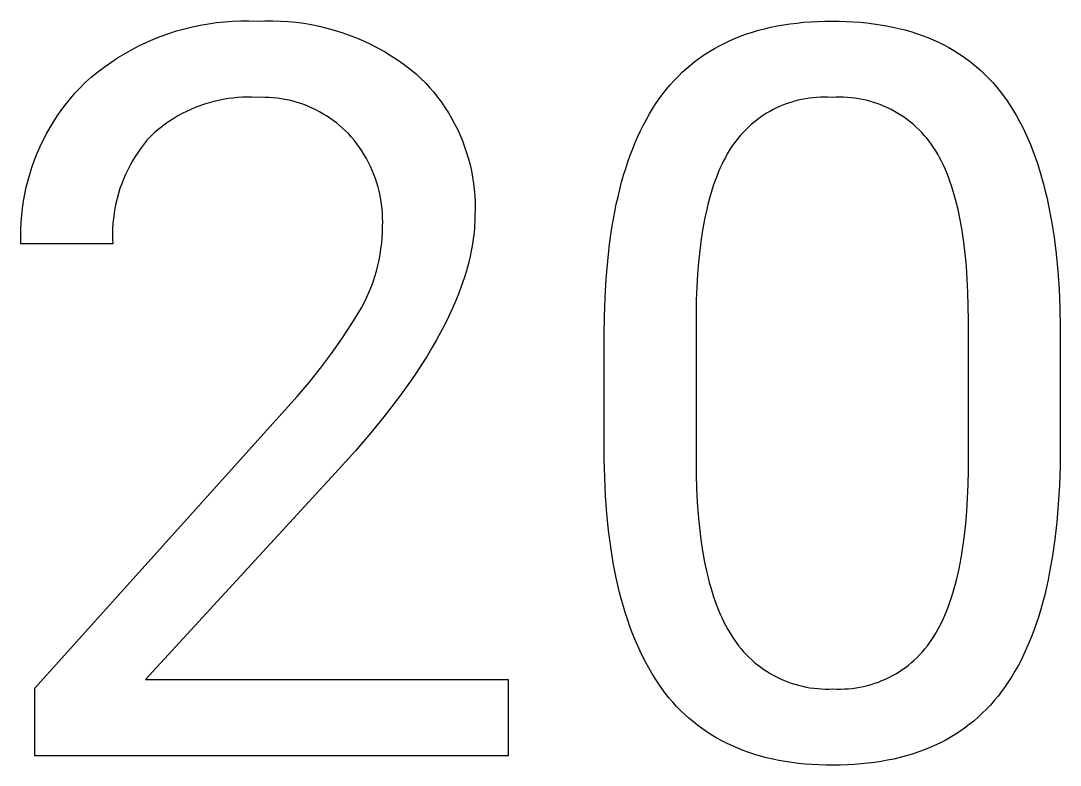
# Model space of a CAD drawing. Header units: millimetres. Extents: x -1576 to 3664, y -445 to 3215.
# Drawn here: x 2402.42 to 2451.16, y -215.83 to -180.92 of the extents above; entities that cross this region are included whole.
import ezdxf

# ---------------------------------------------------------------- set-up
doc = ezdxf.new("R2010")
doc.units = ezdxf.units.MM
doc.header["$MEASUREMENT"] = 0
doc.layers.add('Domyślny', color=7, linetype='Continuous', true_color=0x000000)

msp = doc.modelspace()

# ---------------------------------------------------------------- linework, layer by layer
at = {"layer": 'Domyślny'}
for p, q in [((2409.726, -181.393), (2410.093, -181.289)), ((2410.093, -181.289), (2410.464, -181.198)), ((2410.464, -181.198), (2410.838, -181.119)), ((2410.838, -181.119), (2411.214, -181.054)), ((2411.214, -181.054), (2411.593, -181.001)), ((2411.593, -181.001), (2411.973, -180.961)), ((2411.973, -180.961), (2412.354, -180.934)), ((2412.354, -180.934), (2412.735, -180.921)), ((2412.735, -180.921), (2413.117, -180.92)), ((2413.117, -180.92), (2413.499, -180.932)), ((2413.499, -180.932), (2413.865, -180.918)), ((2413.865, -180.918), (2414.231, -180.917)), ((2414.231, -180.917), (2414.598, -180.928)), ((2414.598, -180.928), (2414.963, -180.952)), ((2414.963, -180.952), (2415.328, -180.988)), ((2415.328, -180.988), (2415.691, -181.036)), ((2415.691, -181.036), (2416.052, -181.097)), ((2416.052, -181.097), (2416.411, -181.17)), ((2416.411, -181.17), (2416.767, -181.256)), ((2416.767, -181.256), (2417.121, -181.353)), ((2437.015, -181.362), (2437.299, -181.288)), ((2437.299, -181.288), (2437.59, -181.22)), ((2437.59, -181.22), (2437.886, -181.16)), ((2437.886, -181.16), (2438.187, -181.106)), ((2438.187, -181.106), (2438.495, -181.06)), ((2438.495, -181.06), (2438.808, -181.021)), ((2438.808, -181.021), (2439.127, -180.989)), ((2439.127, -180.989), (2439.452, -180.964)), ((2439.452, -180.964), (2439.782, -180.947)), ((2439.782, -180.947), (2440.118, -180.936)), ((2440.118, -180.936), (2440.46, -180.932)), ((2440.46, -180.932), (2440.799, -180.936)), ((2440.799, -180.936), (2441.132, -180.946)), ((2441.132, -180.946), (2441.459, -180.963)), ((2441.459, -180.963), (2441.781, -180.987)), ((2441.781, -180.987), (2442.098, -181.018)), ((2442.098, -181.018), (2442.408, -181.056)), ((2442.408, -181.056), (2442.713, -181.1)), ((2442.713, -181.1), (2443.013, -181.152)), ((2443.013, -181.152), (2443.307, -181.21)), ((2443.307, -181.21), (2443.595, -181.275)), ((2443.595, -181.275), (2443.877, -181.347)), ((2408.297, -181.932), (2408.647, -181.779)), ((2408.647, -181.779), (2409.002, -181.638)), ((2409.002, -181.638), (2409.362, -181.509)), ((2409.362, -181.509), (2409.726, -181.393)), ((2417.121, -181.353), (2417.47, -181.463)), ((2417.47, -181.463), (2417.816, -181.584)), ((2417.816, -181.584), (2418.157, -181.718)), ((2418.157, -181.718), (2418.494, -181.862)), ((2435.678, -181.842), (2435.934, -181.732)), ((2435.934, -181.732), (2436.195, -181.629)), ((2436.195, -181.629), (2436.463, -181.533)), ((2436.463, -181.533), (2436.736, -181.444)), ((2436.736, -181.444), (2437.015, -181.362)), ((2443.877, -181.347), (2444.154, -181.426)), ((2444.154, -181.426), (2444.425, -181.512)), ((2444.425, -181.512), (2444.691, -181.604)), ((2444.691, -181.604), (2444.951, -181.704)), ((2444.951, -181.704), (2445.205, -181.81)), ((2445.205, -181.81), (2445.454, -181.923)), ((2407.282, -182.461), (2407.614, -182.273)), ((2407.614, -182.273), (2407.953, -182.097)), ((2407.953, -182.097), (2408.297, -181.932)), ((2418.494, -181.862), (2418.825, -182.018)), ((2418.825, -182.018), (2419.151, -182.186)), ((2419.151, -182.186), (2419.471, -182.364)), ((2434.711, -182.354), (2434.944, -182.215)), ((2434.944, -182.215), (2435.183, -182.084)), ((2435.183, -182.084), (2435.428, -181.959)), ((2435.428, -181.959), (2435.678, -181.842)), ((2445.454, -181.923), (2445.697, -182.043)), ((2445.697, -182.043), (2445.935, -182.17)), ((2445.935, -182.17), (2446.166, -182.304)), ((2406.637, -182.871), (2406.956, -182.661)), ((2406.956, -182.661), (2407.282, -182.461)), ((2419.471, -182.364), (2419.785, -182.553)), ((2419.785, -182.553), (2420.092, -182.753)), ((2420.092, -182.753), (2420.392, -182.963)), ((2434.047, -182.812), (2434.262, -182.652)), ((2434.262, -182.652), (2434.484, -182.499)), ((2434.484, -182.499), (2434.711, -182.354)), ((2446.166, -182.304), (2446.393, -182.444)), ((2446.393, -182.444), (2446.613, -182.592)), ((2446.613, -182.592), (2446.828, -182.746)), ((2446.828, -182.746), (2447.037, -182.907)), ((2406.022, -183.324), (2406.326, -183.092)), ((2406.326, -183.092), (2406.637, -182.871)), ((2420.392, -182.963), (2420.685, -183.184)), ((2420.685, -183.184), (2420.97, -183.414)), ((2433.433, -183.334), (2433.632, -183.153)), ((2433.632, -183.153), (2433.837, -182.979)), ((2433.837, -182.979), (2434.047, -182.812)), ((2447.037, -182.907), (2447.241, -183.075)), ((2447.241, -183.075), (2447.439, -183.25)), ((2447.439, -183.25), (2447.631, -183.432)), ((2405.439, -183.818), (2405.726, -183.566)), ((2405.726, -183.566), (2406.022, -183.324)), ((2420.97, -183.414), (2421.184, -183.617)), ((2421.184, -183.617), (2421.391, -183.827)), ((2432.872, -183.921), (2433.053, -183.718)), ((2433.053, -183.718), (2433.241, -183.523)), ((2433.241, -183.523), (2433.433, -183.334)), ((2447.631, -183.432), (2447.818, -183.62)), ((2447.818, -183.62), (2447.999, -183.816)), ((2404.975, -184.301), (2405.203, -184.055)), ((2405.203, -184.055), (2405.439, -183.818)), ((2421.391, -183.827), (2421.591, -184.045)), ((2421.591, -184.045), (2421.783, -184.269)), ((2432.526, -184.347), (2432.696, -184.13)), ((2432.696, -184.13), (2432.872, -183.921)), ((2447.999, -183.816), (2448.175, -184.018)), ((2448.175, -184.018), (2448.345, -184.227)), ((2448.345, -184.227), (2448.509, -184.443)), ((2404.544, -184.815), (2404.755, -184.554)), ((2404.755, -184.554), (2404.975, -184.301)), ((2411.468, -184.701), (2411.248, -184.76)), ((2411.69, -184.649), (2411.468, -184.701)), ((2411.913, -184.605), (2411.69, -184.649)), ((2412.137, -184.569), (2411.913, -184.605)), ((2412.363, -184.54), (2412.137, -184.569)), ((2412.59, -184.518), (2412.363, -184.54)), ((2412.817, -184.505), (2412.59, -184.518)), ((2413.044, -184.499), (2412.817, -184.505)), ((2413.272, -184.501), (2413.044, -184.499)), ((2413.499, -184.511), (2413.272, -184.501)), ((2413.689, -184.506), (2413.499, -184.511)), ((2413.878, -184.507), (2413.689, -184.506)), ((2414.068, -184.514), (2413.878, -184.507)), ((2414.257, -184.528), (2414.068, -184.514)), ((2414.446, -184.548), (2414.257, -184.528)), ((2414.634, -184.575), (2414.446, -184.548)), ((2414.821, -184.608), (2414.634, -184.575)), ((2415.007, -184.647), (2414.821, -184.608)), ((2415.191, -184.693), (2415.007, -184.647)), ((2415.374, -184.745), (2415.191, -184.693)), ((2421.783, -184.269), (2421.967, -184.5)), ((2421.967, -184.5), (2422.143, -184.737)), ((2432.203, -184.802), (2432.362, -184.571)), ((2432.362, -184.571), (2432.526, -184.347)), ((2438.696, -184.691), (2438.526, -184.742)), ((2438.869, -184.646), (2438.696, -184.691)), ((2439.042, -184.607), (2438.869, -184.646)), ((2439.217, -184.574), (2439.042, -184.607)), ((2439.394, -184.547), (2439.217, -184.574)), ((2439.57, -184.526), (2439.394, -184.547)), ((2439.748, -184.511), (2439.57, -184.526)), ((2439.926, -184.502), (2439.748, -184.511)), ((2440.104, -184.499), (2439.926, -184.502)), ((2440.282, -184.502), (2440.104, -184.499)), ((2440.46, -184.511), (2440.282, -184.502)), ((2440.639, -184.502), (2440.46, -184.511)), ((2440.819, -184.499), (2440.639, -184.502)), ((2440.998, -184.502), (2440.819, -184.499)), ((2441.177, -184.511), (2440.998, -184.502)), ((2441.356, -184.526), (2441.177, -184.511)), ((2441.535, -184.547), (2441.356, -184.526)), ((2441.712, -184.574), (2441.535, -184.547)), ((2441.889, -184.607), (2441.712, -184.574)), ((2442.064, -184.646), (2441.889, -184.607)), ((2442.237, -184.692), (2442.064, -184.646)), ((2442.41, -184.743), (2442.237, -184.692)), ((2448.509, -184.443), (2448.668, -184.666)), ((2448.668, -184.666), (2448.822, -184.897)), ((2404.148, -185.356), (2404.342, -185.082)), ((2404.342, -185.082), (2404.544, -184.815)), ((2410.188, -185.167), (2409.985, -185.27)), ((2410.394, -185.071), (2410.188, -185.167)), ((2410.603, -184.983), (2410.394, -185.071)), ((2410.816, -184.901), (2410.603, -184.983)), ((2411.031, -184.827), (2410.816, -184.901)), ((2411.248, -184.76), (2411.031, -184.827)), ((2415.554, -184.802), (2415.374, -184.745)), ((2415.733, -184.866), (2415.554, -184.802)), ((2415.91, -184.936), (2415.733, -184.866)), ((2416.084, -185.012), (2415.91, -184.936)), ((2416.255, -185.094), (2416.084, -185.012)), ((2416.423, -185.181), (2416.255, -185.094)), ((2416.589, -185.274), (2416.423, -185.181)), ((2422.143, -184.737), (2422.31, -184.98)), ((2422.31, -184.98), (2422.469, -185.229)), ((2431.9, -185.287), (2432.049, -185.041)), ((2432.049, -185.041), (2432.203, -184.802)), ((2437.546, -185.165), (2437.393, -185.255)), ((2437.703, -185.081), (2437.546, -185.165)), ((2437.863, -185.002), (2437.703, -185.081)), ((2438.025, -184.928), (2437.863, -185.002)), ((2438.19, -184.86), (2438.025, -184.928)), ((2438.357, -184.798), (2438.19, -184.86)), ((2438.526, -184.742), (2438.357, -184.798)), ((2442.58, -184.799), (2442.41, -184.743)), ((2442.748, -184.862), (2442.58, -184.799)), ((2442.914, -184.93), (2442.748, -184.862)), ((2443.078, -185.004), (2442.914, -184.93)), ((2443.239, -185.083), (2443.078, -185.004)), ((2443.397, -185.168), (2443.239, -185.083)), ((2443.552, -185.258), (2443.397, -185.168)), ((2448.822, -184.897), (2448.971, -185.135)), ((2448.971, -185.135), (2449.115, -185.38)), ((2403.79, -185.923), (2403.965, -185.637)), ((2403.965, -185.637), (2404.148, -185.356)), ((2409.398, -185.619), (2409.211, -185.748)), ((2409.59, -185.496), (2409.398, -185.619)), ((2409.785, -185.379), (2409.59, -185.496)), ((2409.985, -185.27), (2409.785, -185.379)), ((2416.751, -185.373), (2416.589, -185.274)), ((2416.91, -185.477), (2416.751, -185.373)), ((2417.065, -185.586), (2416.91, -185.477)), ((2417.216, -185.701), (2417.065, -185.586)), ((2417.364, -185.82), (2417.216, -185.701)), ((2422.469, -185.229), (2422.62, -185.483)), ((2422.62, -185.483), (2422.761, -185.743)), ((2431.618, -185.802), (2431.756, -185.54)), ((2431.756, -185.54), (2431.9, -185.287)), ((2436.81, -185.665), (2436.674, -185.78)), ((2436.951, -185.555), (2436.81, -185.665)), ((2437.094, -185.45), (2436.951, -185.555)), ((2437.242, -185.35), (2437.094, -185.45)), ((2437.393, -185.255), (2437.242, -185.35)), ((2443.705, -185.353), (2443.552, -185.258)), ((2443.853, -185.454), (2443.705, -185.353)), ((2443.999, -185.559), (2443.853, -185.454)), ((2444.14, -185.67), (2443.999, -185.559)), ((2444.278, -185.785), (2444.14, -185.67)), ((2449.115, -185.38), (2449.255, -185.633)), ((2449.255, -185.633), (2449.389, -185.894)), ((2403.625, -186.215), (2403.79, -185.923)), ((2408.678, -186.173), (2408.51, -186.327)), ((2408.85, -186.026), (2408.678, -186.173)), ((2409.028, -185.884), (2408.85, -186.026)), ((2409.211, -185.748), (2409.028, -185.884)), ((2417.507, -185.945), (2417.364, -185.82)), ((2417.646, -186.074), (2417.507, -185.945)), ((2417.78, -186.208), (2417.646, -186.074)), ((2422.761, -185.743), (2422.893, -186.007)), ((2422.893, -186.007), (2423.016, -186.275)), ((2431.355, -186.347), (2431.484, -186.071)), ((2431.484, -186.071), (2431.618, -185.802)), ((2436.289, -186.15), (2436.17, -186.283)), ((2436.413, -186.023), (2436.289, -186.15)), ((2436.542, -185.899), (2436.413, -186.023)), ((2436.674, -185.78), (2436.542, -185.899)), ((2444.412, -185.904), (2444.278, -185.785)), ((2444.542, -186.029), (2444.412, -185.904)), ((2444.667, -186.157), (2444.542, -186.029)), ((2444.788, -186.29), (2444.667, -186.157)), ((2449.389, -185.894), (2449.519, -186.161)), ((2449.519, -186.161), (2449.643, -186.437)), ((2403.326, -186.815), (2403.471, -186.513)), ((2403.471, -186.513), (2403.625, -186.215)), ((2408.352, -186.507), (2408.201, -186.692)), ((2408.51, -186.327), (2408.352, -186.507)), ((2417.918, -186.362), (2417.78, -186.208)), ((2418.05, -186.521), (2417.918, -186.362)), ((2418.177, -186.685), (2418.05, -186.521)), ((2418.298, -186.852), (2418.177, -186.685)), ((2423.016, -186.275), (2423.129, -186.548)), ((2423.129, -186.548), (2423.233, -186.824)), ((2431.113, -186.922), (2431.232, -186.631)), ((2431.232, -186.631), (2431.355, -186.347)), ((2435.945, -186.559), (2435.839, -186.702)), ((2436.055, -186.419), (2435.945, -186.559)), ((2436.17, -186.283), (2436.055, -186.419)), ((2444.904, -186.426), (2444.788, -186.29)), ((2445.016, -186.567), (2444.904, -186.426)), ((2445.123, -186.711), (2445.016, -186.567)), ((2449.643, -186.437), (2449.763, -186.719)), ((2403.067, -187.434), (2403.191, -187.122)), ((2403.191, -187.122), (2403.326, -186.815)), ((2407.918, -187.078), (2407.786, -187.277)), ((2408.056, -186.882), (2407.918, -187.078)), ((2408.201, -186.692), (2408.056, -186.882)), ((2418.413, -187.023), (2418.298, -186.852)), ((2418.523, -187.199), (2418.413, -187.023)), ((2423.233, -186.824), (2423.327, -187.104)), ((2423.327, -187.104), (2423.411, -187.387)), ((2431, -187.221), (2431.113, -186.922)), ((2435.551, -187.158), (2435.46, -187.321)), ((2435.644, -187), (2435.551, -187.158)), ((2435.739, -186.849), (2435.644, -187)), ((2435.839, -186.702), (2435.739, -186.849)), ((2445.225, -186.859), (2445.123, -186.711)), ((2445.322, -187.01), (2445.225, -186.859)), ((2445.416, -187.169), (2445.322, -187.01)), ((2445.507, -187.334), (2445.416, -187.169)), ((2449.763, -186.719), (2449.878, -187.01)), ((2449.878, -187.01), (2449.988, -187.307)), ((2402.954, -187.749), (2403.067, -187.434)), ((2407.662, -187.482), (2407.545, -187.69)), ((2407.786, -187.277), (2407.662, -187.482)), ((2418.626, -187.378), (2418.523, -187.199)), ((2418.723, -187.56), (2418.626, -187.378)), ((2418.814, -187.746), (2418.723, -187.56)), ((2423.411, -187.387), (2423.485, -187.673)), ((2430.788, -187.841), (2430.891, -187.527)), ((2430.891, -187.527), (2431, -187.221)), ((2435.373, -187.49), (2435.288, -187.664)), ((2435.46, -187.321), (2435.373, -187.49)), ((2445.596, -187.505), (2445.507, -187.334)), ((2445.681, -187.681), (2445.596, -187.505)), ((2449.988, -187.307), (2450.093, -187.612)), ((2450.093, -187.612), (2450.193, -187.925)), ((2402.759, -188.391), (2402.851, -188.069)), ((2402.851, -188.069), (2402.954, -187.749)), ((2407.333, -188.119), (2407.238, -188.338)), ((2407.435, -187.903), (2407.333, -188.119)), ((2407.545, -187.69), (2407.435, -187.903)), ((2418.899, -187.934), (2418.814, -187.746)), ((2418.977, -188.126), (2418.899, -187.934)), ((2419.048, -188.319), (2418.977, -188.126)), ((2423.485, -187.673), (2423.55, -187.961)), ((2423.55, -187.961), (2423.604, -188.251)), ((2430.69, -188.163), (2430.788, -187.841)), ((2435.128, -188.027), (2435.052, -188.216)), ((2435.207, -187.843), (2435.128, -188.027)), ((2435.288, -187.664), (2435.207, -187.843)), ((2445.764, -187.864), (2445.681, -187.681)), ((2445.843, -188.052), (2445.764, -187.864)), ((2445.919, -188.245), (2445.843, -188.052)), ((2450.193, -187.925), (2450.288, -188.245)), ((2402.677, -188.716), (2402.759, -188.391)), ((2407.15, -188.561), (2407.071, -188.787)), ((2407.238, -188.338), (2407.15, -188.561)), ((2419.113, -188.516), (2419.048, -188.319)), ((2419.171, -188.714), (2419.113, -188.516)), ((2423.604, -188.251), (2423.648, -188.543)), ((2423.648, -188.543), (2423.682, -188.836)), ((2430.508, -188.828), (2430.596, -188.491)), ((2430.596, -188.491), (2430.69, -188.163)), ((2434.909, -188.611), (2434.841, -188.816)), ((2434.979, -188.411), (2434.909, -188.611)), ((2435.052, -188.216), (2434.979, -188.411)), ((2445.993, -188.445), (2445.919, -188.245)), ((2446.063, -188.65), (2445.993, -188.445)), ((2450.288, -188.245), (2450.378, -188.572)), ((2450.378, -188.572), (2450.464, -188.907)), ((2402.548, -189.374), (2402.607, -189.044)), ((2402.607, -189.044), (2402.677, -188.716)), ((2406.999, -189.015), (2406.936, -189.245)), ((2407.071, -188.787), (2406.999, -189.015)), ((2419.223, -188.914), (2419.171, -188.714)), ((2419.267, -189.116), (2419.223, -188.914)), ((2419.305, -189.319), (2419.267, -189.116)), ((2423.682, -188.836), (2423.706, -189.131)), ((2430.425, -189.172), (2430.508, -188.828)), ((2434.777, -189.026), (2434.715, -189.242)), ((2434.841, -188.816), (2434.777, -189.026)), ((2446.131, -188.862), (2446.063, -188.65)), ((2446.195, -189.079), (2446.131, -188.862)), ((2446.256, -189.301), (2446.195, -189.079)), ((2450.464, -188.907), (2450.544, -189.249)), ((2402.499, -189.706), (2402.548, -189.374)), ((2406.88, -189.478), (2406.832, -189.712)), ((2406.936, -189.245), (2406.88, -189.478)), ((2419.336, -189.523), (2419.305, -189.319)), ((2419.36, -189.729), (2419.336, -189.523)), ((2423.706, -189.131), (2423.719, -189.426)), ((2423.719, -189.426), (2423.722, -189.721)), ((2430.273, -189.883), (2430.346, -189.523)), ((2430.346, -189.523), (2430.425, -189.172)), ((2434.656, -189.462), (2434.6, -189.688)), ((2434.715, -189.242), (2434.656, -189.462)), ((2446.315, -189.53), (2446.256, -189.301)), ((2446.37, -189.764), (2446.315, -189.53)), ((2450.544, -189.249), (2450.62, -189.599)), ((2450.62, -189.599), (2450.756, -190.32)), ((2402.437, -190.374), (2402.462, -190.039)), ((2402.462, -190.039), (2402.499, -189.706)), ((2406.793, -189.948), (2406.761, -190.185)), ((2406.832, -189.712), (2406.793, -189.948)), ((2419.376, -189.935), (2419.36, -189.729)), ((2419.386, -190.141), (2419.376, -189.935)), ((2423.715, -190.016), (2423.713, -190.173)), ((2423.722, -189.721), (2423.715, -190.016)), ((2430.142, -190.623), (2430.273, -189.883)), ((2434.6, -189.688), (2434.497, -190.156)), ((2446.472, -190.25), (2446.37, -189.764)), ((2402.422, -190.709), (2402.437, -190.374)), ((2406.738, -190.423), (2406.724, -190.662)), ((2406.761, -190.185), (2406.738, -190.423)), ((2419.379, -190.82), (2419.385, -190.554)), ((2419.385, -190.554), (2419.389, -190.348)), ((2419.389, -190.348), (2419.386, -190.141)), ((2423.701, -190.49), (2423.69, -190.65)), ((2423.709, -190.331), (2423.701, -190.49)), ((2423.713, -190.173), (2423.709, -190.331)), ((2434.497, -190.156), (2434.406, -190.644)), ((2446.562, -190.759), (2446.472, -190.25)), ((2450.756, -190.32), (2450.873, -191.072)), ((2402.419, -191.044), (2402.422, -190.709)), ((2402.427, -191.379), (2402.419, -191.044)), ((2406.724, -190.662), (2406.717, -190.901)), ((2406.717, -190.901), (2406.719, -191.14)), ((2419.365, -191.086), (2419.379, -190.82)), ((2423.659, -190.972), (2423.639, -191.134)), ((2423.676, -190.81), (2423.659, -190.972)), ((2423.69, -190.65), (2423.676, -190.81)), ((2430.031, -191.394), (2430.142, -190.623)), ((2434.406, -190.644), (2434.325, -191.153)), ((2446.64, -191.292), (2446.562, -190.759)), ((2450.873, -191.072), (2450.97, -191.853)), ((2406.729, -191.379), (2402.427, -191.379)), ((2406.719, -191.14), (2406.729, -191.379)), ((2419.31, -191.614), (2419.342, -191.35)), ((2419.342, -191.35), (2419.365, -191.086)), ((2423.615, -191.298), (2423.559, -191.628)), ((2423.639, -191.134), (2423.615, -191.298)), ((2429.94, -192.195), (2430.031, -191.394)), ((2434.325, -191.153), (2434.257, -191.684)), ((2446.706, -191.847), (2446.64, -191.292)), ((2419.22, -192.138), (2419.27, -191.877)), ((2419.27, -191.877), (2419.31, -191.614)), ((2423.491, -191.961), (2423.41, -192.299)), ((2423.559, -191.628), (2423.491, -191.961)), ((2434.257, -191.684), (2434.199, -192.235)), ((2446.76, -192.426), (2446.706, -191.847)), ((2450.97, -191.853), (2451.047, -192.664)), ((2419.096, -192.655), (2419.162, -192.398)), ((2419.162, -192.398), (2419.22, -192.138)), ((2423.41, -192.299), (2423.317, -192.64)), ((2429.87, -193.026), (2429.94, -192.195)), ((2434.199, -192.235), (2434.154, -192.806)), ((2446.802, -193.028), (2446.76, -192.426)), ((2418.937, -193.163), (2419.021, -192.911)), ((2419.021, -192.911), (2419.096, -192.655)), ((2423.211, -192.984), (2423.092, -193.333)), ((2423.317, -192.64), (2423.211, -192.984)), ((2434.154, -192.806), (2434.119, -193.399)), ((2451.047, -192.664), (2451.105, -193.505)), ((2418.746, -193.659), (2418.846, -193.412)), ((2418.846, -193.412), (2418.937, -193.163)), ((2423.092, -193.333), (2422.962, -193.685)), ((2429.819, -193.887), (2429.87, -193.026)), ((2434.119, -193.399), (2434.096, -194.013)), ((2446.832, -193.653), (2446.802, -193.028)), ((2451.105, -193.505), (2451.143, -194.376)), ((2418.521, -194.141), (2418.637, -193.902)), ((2418.637, -193.902), (2418.746, -193.659)), ((2422.962, -193.685), (2422.819, -194.041)), ((2429.789, -194.778), (2429.819, -193.887)), ((2446.85, -194.301), (2446.832, -193.653)), ((2417.949, -195.108), (2418.397, -194.376)), ((2418.397, -194.376), (2418.521, -194.141)), ((2422.663, -194.401), (2422.495, -194.764)), ((2422.819, -194.041), (2422.663, -194.401)), ((2434.096, -194.013), (2434.085, -194.647)), ((2446.856, -194.972), (2446.85, -194.301)), ((2451.143, -194.376), (2451.162, -195.276)), ((2422.495, -194.764), (2422.314, -195.132)), ((2429.779, -195.699), (2429.789, -194.778)), ((2434.085, -194.647), (2434.085, -201.529)), ((2446.856, -202.018), (2446.856, -194.972)), ((2417.478, -195.825), (2417.949, -195.108)), ((2422.314, -195.132), (2422.121, -195.502)), ((2451.162, -195.276), (2451.162, -200.875)), ((2416.985, -196.527), (2417.478, -195.825)), ((2421.916, -195.877), (2421.698, -196.255)), ((2422.121, -195.502), (2421.916, -195.877)), ((2429.779, -201.459), (2429.779, -195.699)), ((2421.698, -196.255), (2421.468, -196.638)), ((2416.47, -197.213), (2416.985, -196.527)), ((2421.468, -196.638), (2421.225, -197.023)), ((2415.935, -197.884), (2416.47, -197.213)), ((2421.225, -197.023), (2420.97, -197.413)), ((2415.379, -198.537), (2415.935, -197.884)), ((2420.702, -197.806), (2420.129, -198.604)), ((2420.97, -197.413), (2420.702, -197.806)), ((2414.803, -199.173), (2415.379, -198.537)), ((2420.129, -198.604), (2419.507, -199.417)), ((2403.077, -212.22), (2414.803, -199.173)), ((2419.507, -199.417), (2418.834, -200.245)), ((2418.834, -200.245), (2418.112, -201.087)), ((2418.112, -201.087), (2417.34, -201.945)), ((2451.162, -200.875), (2451.152, -201.808)), ((2429.801, -202.34), (2429.779, -201.459)), ((2434.085, -201.529), (2434.091, -202.203)), ((2417.34, -201.945), (2408.267, -211.801)), ((2434.091, -202.203), (2434.11, -202.856)), ((2446.841, -202.67), (2446.856, -202.018)), ((2451.152, -201.808), (2451.121, -202.71)), ((2429.842, -203.194), (2429.801, -202.34)), ((2446.815, -203.299), (2446.841, -202.67)), ((2451.121, -202.71), (2451.071, -203.581)), ((2429.903, -204.019), (2429.842, -203.194)), ((2434.11, -202.856), (2434.141, -203.486)), ((2434.141, -203.486), (2434.184, -204.093)), ((2446.778, -203.907), (2446.815, -203.299)), ((2451.071, -203.581), (2451, -204.422)), ((2429.983, -204.817), (2429.903, -204.019)), ((2434.184, -204.093), (2434.241, -204.678)), ((2446.729, -204.492), (2446.778, -203.907)), ((2434.241, -204.678), (2434.309, -205.24)), ((2446.668, -205.055), (2446.729, -204.492)), ((2451, -204.422), (2450.91, -205.233)), ((2430.083, -205.587), (2429.983, -204.817)), ((2446.596, -205.596), (2446.668, -205.055)), ((2430.203, -206.33), (2430.083, -205.587)), ((2434.309, -205.24), (2434.39, -205.781)), ((2446.512, -206.114), (2446.596, -205.596)), ((2450.91, -205.233), (2450.799, -206.013)), ((2434.39, -205.781), (2434.483, -206.298)), ((2446.417, -206.611), (2446.512, -206.114)), ((2450.799, -206.013), (2450.667, -206.763)), ((2430.342, -207.044), (2430.203, -206.33)), ((2434.483, -206.298), (2434.589, -206.793)), ((2446.31, -207.085), (2446.417, -206.611)), ((2430.419, -207.391), (2430.342, -207.044)), ((2434.589, -206.793), (2434.647, -207.033)), ((2434.647, -207.033), (2434.707, -207.266)), ((2446.252, -207.314), (2446.31, -207.085)), ((2450.594, -207.126), (2450.516, -207.482)), ((2450.667, -206.763), (2450.594, -207.126)), ((2430.501, -207.731), (2430.419, -207.391)), ((2434.707, -207.266), (2434.771, -207.494)), ((2434.771, -207.494), (2434.838, -207.717)), ((2446.128, -207.755), (2446.192, -207.537)), ((2446.192, -207.537), (2446.252, -207.314)), ((2450.516, -207.482), (2450.433, -207.83)), ((2430.588, -208.064), (2430.501, -207.731)), ((2430.68, -208.39), (2430.588, -208.064)), ((2434.838, -207.717), (2434.908, -207.933)), ((2434.908, -207.933), (2434.981, -208.145)), ((2445.993, -208.174), (2446.062, -207.967)), ((2446.062, -207.967), (2446.128, -207.755)), ((2450.433, -207.83), (2450.345, -208.171)), ((2430.776, -208.709), (2430.68, -208.39)), ((2434.981, -208.145), (2435.058, -208.35)), ((2435.058, -208.35), (2435.137, -208.55)), ((2435.137, -208.55), (2435.219, -208.744)), ((2445.767, -208.76), (2445.845, -208.57)), ((2445.845, -208.57), (2445.92, -208.375)), ((2445.92, -208.375), (2445.993, -208.174)), ((2450.251, -208.504), (2450.153, -208.83)), ((2450.345, -208.171), (2450.251, -208.504)), ((2430.878, -209.021), (2430.776, -208.709)), ((2430.984, -209.326), (2430.878, -209.021)), ((2435.219, -208.744), (2435.305, -208.933)), ((2435.305, -208.933), (2435.394, -209.116)), ((2445.603, -209.124), (2445.687, -208.945)), ((2445.687, -208.945), (2445.767, -208.76)), ((2450.153, -208.83), (2450.049, -209.147)), ((2431.096, -209.624), (2430.984, -209.326)), ((2435.394, -209.116), (2435.486, -209.294)), ((2435.486, -209.294), (2435.581, -209.466)), ((2435.581, -209.466), (2435.679, -209.632)), ((2445.335, -209.627), (2445.427, -209.465)), ((2445.427, -209.465), (2445.516, -209.297)), ((2445.516, -209.297), (2445.603, -209.124)), ((2449.941, -209.458), (2449.827, -209.76)), ((2450.049, -209.147), (2449.941, -209.458)), ((2431.212, -209.915), (2431.096, -209.624)), ((2431.333, -210.2), (2431.212, -209.915)), ((2435.679, -209.632), (2435.772, -209.786)), ((2435.772, -209.786), (2435.871, -209.938)), ((2435.871, -209.938), (2435.974, -210.085)), ((2445.039, -210.085), (2445.142, -209.936)), ((2445.142, -209.936), (2445.239, -209.784)), ((2445.239, -209.784), (2445.335, -209.627)), ((2449.709, -210.055), (2449.585, -210.343)), ((2449.827, -209.76), (2449.709, -210.055)), ((2431.459, -210.477), (2431.333, -210.2)), ((2431.59, -210.747), (2431.459, -210.477)), ((2435.974, -210.085), (2436.083, -210.229)), ((2436.083, -210.229), (2436.197, -210.369)), ((2436.197, -210.369), (2436.315, -210.506)), ((2436.315, -210.506), (2436.438, -210.638)), ((2444.579, -210.642), (2444.701, -210.509)), ((2444.701, -210.509), (2444.818, -210.371)), ((2444.818, -210.371), (2444.931, -210.23)), ((2444.931, -210.23), (2445.039, -210.085)), ((2449.585, -210.343), (2449.457, -210.623)), ((2431.726, -211.011), (2431.59, -210.747)), ((2431.867, -211.267), (2431.726, -211.011)), ((2436.438, -210.638), (2436.565, -210.766)), ((2436.565, -210.766), (2436.697, -210.889)), ((2436.697, -210.889), (2436.832, -211.008)), ((2436.832, -211.008), (2436.972, -211.122)), ((2444.045, -211.129), (2444.185, -211.014)), ((2444.185, -211.014), (2444.32, -210.895)), ((2444.32, -210.895), (2444.452, -210.77)), ((2444.452, -210.77), (2444.579, -210.642)), ((2449.323, -210.895), (2449.184, -211.159)), ((2449.457, -210.623), (2449.323, -210.895)), ((2432.012, -211.517), (2431.867, -211.267)), ((2432.163, -211.759), (2432.012, -211.517)), ((2436.972, -211.122), (2437.116, -211.231)), ((2437.116, -211.231), (2437.263, -211.336)), ((2437.263, -211.336), (2437.414, -211.435)), ((2437.414, -211.435), (2437.568, -211.529)), ((2437.568, -211.529), (2437.725, -211.618)), ((2443.292, -211.627), (2443.45, -211.538)), ((2443.45, -211.538), (2443.604, -211.444)), ((2443.604, -211.444), (2443.754, -211.344)), ((2443.754, -211.344), (2443.902, -211.239)), ((2443.902, -211.239), (2444.045, -211.129)), ((2449.04, -211.416), (2448.892, -211.666)), ((2449.184, -211.159), (2449.04, -211.416)), ((2408.267, -211.801), (2425.27, -211.801)), ((2425.27, -211.801), (2425.27, -215.38)), ((2432.318, -211.995), (2432.163, -211.759)), ((2432.479, -212.224), (2432.318, -211.995)), ((2437.725, -211.618), (2437.885, -211.701)), ((2437.885, -211.701), (2438.048, -211.778)), ((2438.048, -211.778), (2438.213, -211.851)), ((2438.213, -211.851), (2438.381, -211.917)), ((2438.381, -211.917), (2438.551, -211.978)), ((2438.551, -211.978), (2438.723, -212.032)), ((2438.723, -212.032), (2438.896, -212.081)), ((2442.292, -212.042), (2442.464, -211.987)), ((2442.464, -211.987), (2442.635, -211.927)), ((2442.635, -211.927), (2442.803, -211.86)), ((2442.803, -211.86), (2442.969, -211.788)), ((2442.969, -211.788), (2443.132, -211.71)), ((2443.132, -211.71), (2443.292, -211.627)), ((2448.738, -211.907), (2448.579, -212.142)), ((2448.892, -211.666), (2448.738, -211.907)), ((2403.077, -215.38), (2403.077, -212.22)), ((2432.644, -212.445), (2432.479, -212.224)), ((2432.816, -212.66), (2432.644, -212.445)), ((2438.896, -212.081), (2439.072, -212.124)), ((2439.072, -212.124), (2439.248, -212.161)), ((2439.248, -212.161), (2439.426, -212.192)), ((2439.426, -212.192), (2439.605, -212.217)), ((2439.605, -212.217), (2439.784, -212.235)), ((2439.784, -212.235), (2439.964, -212.248)), ((2439.964, -212.248), (2440.145, -212.254)), ((2440.145, -212.254), (2440.325, -212.254)), ((2440.325, -212.254), (2440.505, -212.248)), ((2440.505, -212.248), (2440.686, -212.256)), ((2440.686, -212.256), (2440.867, -212.257)), ((2440.867, -212.257), (2441.047, -212.252)), ((2441.047, -212.252), (2441.228, -212.24)), ((2441.228, -212.24), (2441.408, -212.223)), ((2441.408, -212.223), (2441.587, -212.199)), ((2441.587, -212.199), (2441.765, -212.169)), ((2441.765, -212.169), (2441.942, -212.132)), ((2441.942, -212.132), (2442.118, -212.09)), ((2442.118, -212.09), (2442.292, -212.042)), ((2448.415, -212.368), (2448.245, -212.588)), ((2448.579, -212.142), (2448.415, -212.368)), ((2432.992, -212.868), (2432.816, -212.66)), ((2433.174, -213.068), (2432.992, -212.868)), ((2447.888, -213.005), (2447.701, -213.203)), ((2448.069, -212.8), (2447.888, -213.005)), ((2448.245, -212.588), (2448.069, -212.8)), ((2433.362, -213.262), (2433.174, -213.068)), ((2433.555, -213.448), (2433.362, -213.262)), ((2433.754, -213.628), (2433.555, -213.448)), ((2447.508, -213.394), (2447.31, -213.578)), ((2447.701, -213.203), (2447.508, -213.394)), ((2433.958, -213.8), (2433.754, -213.628)), ((2434.167, -213.966), (2433.958, -213.8)), ((2434.382, -214.124), (2434.167, -213.966)), ((2446.896, -213.923), (2446.681, -214.085)), ((2447.106, -213.754), (2446.896, -213.923)), ((2447.31, -213.578), (2447.106, -213.754)), ((2434.603, -214.275), (2434.382, -214.124)), ((2434.829, -214.42), (2434.603, -214.275)), ((2435.061, -214.557), (2434.829, -214.42)), ((2446.233, -214.387), (2446, -214.528)), ((2446.46, -214.24), (2446.233, -214.387)), ((2446.681, -214.085), (2446.46, -214.24)), ((2435.298, -214.687), (2435.061, -214.557)), ((2435.54, -214.81), (2435.298, -214.687)), ((2435.788, -214.926), (2435.54, -214.81)), ((2436.042, -215.035), (2435.788, -214.926)), ((2445.269, -214.906), (2445.014, -215.017)), ((2445.519, -214.787), (2445.269, -214.906)), ((2445.762, -214.661), (2445.519, -214.787)), ((2446, -214.528), (2445.762, -214.661)), ((2425.27, -215.38), (2403.077, -215.38)), ((2436.301, -215.137), (2436.042, -215.035)), ((2436.566, -215.232), (2436.301, -215.137)), ((2436.836, -215.32), (2436.566, -215.232)), ((2437.111, -215.401), (2436.836, -215.32)), ((2437.392, -215.475), (2437.111, -215.401)), ((2443.937, -215.392), (2443.653, -215.467)), ((2444.214, -215.309), (2443.937, -215.392)), ((2444.487, -215.219), (2444.214, -215.309)), ((2444.753, -215.122), (2444.487, -215.219)), ((2445.014, -215.017), (2444.753, -215.122)), ((2437.679, -215.542), (2437.392, -215.475)), ((2437.971, -215.602), (2437.679, -215.542)), ((2438.268, -215.655), (2437.971, -215.602)), ((2438.571, -215.7), (2438.268, -215.655)), ((2438.88, -215.739), (2438.571, -215.7)), ((2439.194, -215.771), (2438.88, -215.739)), ((2439.514, -215.795), (2439.194, -215.771)), ((2439.839, -215.813), (2439.514, -215.795)), ((2440.169, -215.824), (2439.839, -215.813)), ((2440.505, -215.827), (2440.169, -215.824)), ((2440.846, -215.823), (2440.505, -215.827)), ((2441.18, -215.813), (2440.846, -215.823)), ((2441.509, -215.795), (2441.18, -215.813)), ((2441.833, -215.77), (2441.509, -215.795)), ((2442.15, -215.737), (2441.833, -215.77)), ((2442.462, -215.698), (2442.15, -215.737)), ((2442.768, -215.651), (2442.462, -215.698)), ((2443.069, -215.597), (2442.768, -215.651)), ((2443.364, -215.536), (2443.069, -215.597)), ((2443.653, -215.467), (2443.364, -215.536))]:
    msp.add_line(p, q, dxfattribs=at)

doc.saveas('drawing.dxf')
